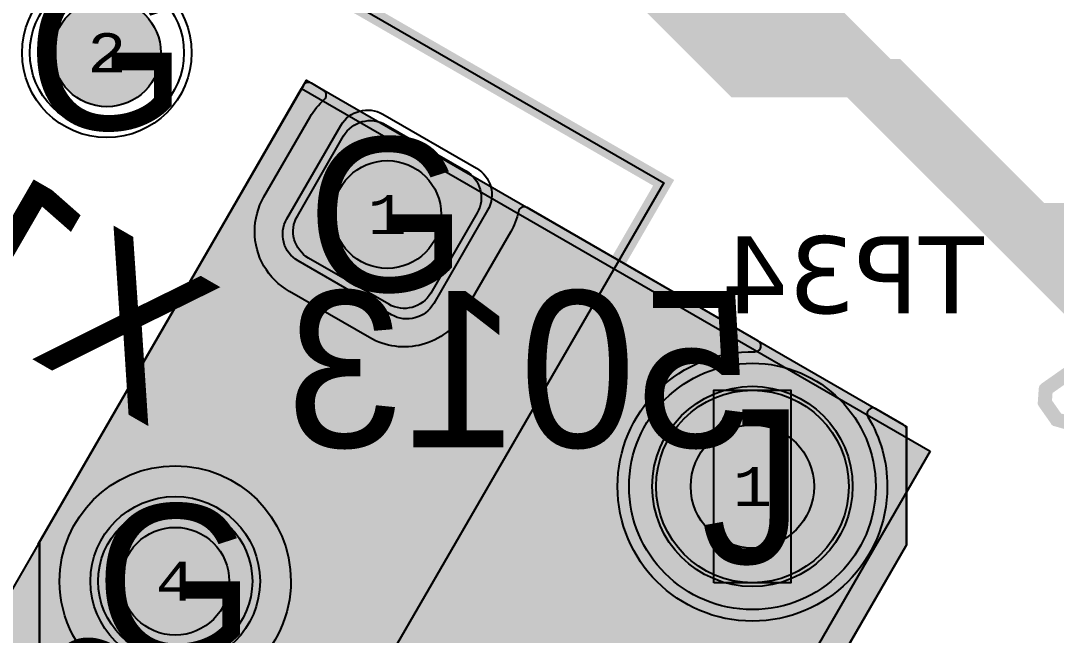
# Model space of a CAD drawing. Extents: x -98 to 119, y -207 to 98.
# Drawn here: x 28.76 to 42.19, y 39.07 to 47.05 of the extents above; entities that cross this region are included whole.
import ezdxf
from ezdxf.enums import TextEntityAlignment as Align

# ---------------------------------------------------------------- set-up
doc = ezdxf.new("R2010")
doc.units = 0
doc.header["$MEASUREMENT"] = 0
for name, color, linetype in [('ASSEMBLY_OUTLINES_BTM', 191, 'CONTINUOUS'), ('ASSEMBLY_PART_NUMBERS_BTM', 191, 'CONTINUOUS'), ('ASSEMBLY_PART_NUMBERS_TOP', 102, 'CONTINUOUS'), ('ASSEMBLY_REF_DES_BTM', 191, 'CONTINUOUS'), ('BOARD_OUTLINE', 10, 'CONTINUOUS'), ('DRILL_DRAWING', 21, 'CONTINUOUS'), ('GENERATED_SILKSCREEN_BTM', 255, 'CONTINUOUS'), ('MANUFACTURING_OUTLINES', 10, 'CONTINUOUS'), ('PART_HOLES_LAYER_BOTTOM', 30, 'CONTINUOUS'), ('PART_HOLES_LAYER_TOP', 30, 'CONTINUOUS'), ('PART_PADS_LAYER_BOTTOM', 230, 'CONTINUOUS'), ('PART_PADS_LAYER_TOP', 150, 'CONTINUOUS'), ('PIN_NUMBERS_BTM', 8, 'CONTINUOUS'), ('PIN_NUMBERS_TOP', 8, 'CONTINUOUS'), ('PLACEMENT_OUTLINES_BTM', 222, 'CONTINUOUS'), ('PLANE_DATA_LAYER_BOTTOM', 230, 'CONTINUOUS'), ('PLANE_DATA_LAYER_TOP', 150, 'CONTINUOUS'), ('PLANE_SHAPES_LAYER_BOTTOM', 230, 'CONTINUOUS'), ('PLANE_SHAPES_LAYER_TOP', 150, 'CONTINUOUS'), ('ROUTE_BORDER', 151, 'CONTINUOUS'), ('SILKSCREEN_OUTLINES_BTM', 211, 'CONTINUOUS'), ('SOLDERMASK_PADS_BTM', 12, 'CONTINUOUS'), ('SOLDERMASK_PADS_TOP', 180, 'CONTINUOUS'), ('TRACES_LAYER_BOTTOM', 230, 'CONTINUOUS'), ('TRACES_LAYER_TOP', 150, 'CONTINUOUS')]:
    doc.layers.add(name, color=color, linetype=linetype)
doc.styles.add('COURIER_NEW', font='COUR.TTF')
doc.styles.add('VERDANA', font='verdana.TTF')
doc.styles.add('VERIBEST_GERBER_0', font='txt')

msp = doc.modelspace()

# ---------------------------------------------------------------- hatches: boundary and pattern name
at = {"layer": 'PART_HOLES_LAYER_BOTTOM'}
h = msp.add_hatch(color=256, dxfattribs=at)
edge = h.paths.add_edge_path()
edge.add_arc((29.875001, 46.63157), 0.7, 0, 360)
h = msp.add_hatch(color=256, dxfattribs=at)
edge = h.paths.add_edge_path()
edge.add_arc((33.512308, 44.53157), 0.7, 0, 360)
h = msp.add_hatch(color=256, dxfattribs=at)
edge = h.paths.add_edge_path()
edge.add_arc((38.25, 41), 0.8, 0, 360)
h = msp.add_hatch(color=256, dxfattribs=at)
edge = h.paths.add_edge_path()
edge.add_arc((30.762308, 39.76843), 0.7, 0, 360)
at = {"layer": 'PART_HOLES_LAYER_TOP'}
h = msp.add_hatch(color=256, dxfattribs=at)
edge = h.paths.add_edge_path()
edge.add_arc((29.875001, 46.63157), 0.7, 0, 360)
h = msp.add_hatch(color=256, dxfattribs=at)
edge = h.paths.add_edge_path()
edge.add_arc((33.512308, 44.53157), 0.7, 0, 360)
h = msp.add_hatch(color=256, dxfattribs=at)
edge = h.paths.add_edge_path()
edge.add_arc((38.25, 41), 0.8, 0, 360)
h = msp.add_hatch(color=256, dxfattribs=at)
edge = h.paths.add_edge_path()
edge.add_arc((30.762308, 39.76843), 0.7, 0, 360)
at = {"layer": 'PLANE_DATA_LAYER_BOTTOM'}
h = msp.add_hatch(color=256, dxfattribs=at)
h.paths.add_polyline_path([(-96.5, 0, -1), (96.5, 0, -1)], flags=0)
h.paths.add_polyline_path([(92.251979, -7.43598, 0.726988162), (92.479659, -3.637852, -0.308609791), (92.431259, -3.566904, -0.009635255), (92.431316, -3.563968, 0.009635011), (92.5, -0.000006), (92.5, 0.000001, 0.053325255), (90.407665, 19.562826, -0.053326925), (90.405941, 19.578942), (90.405941, 19.578943, -0.238217909), (90.436919, 19.640273, 0.661755037), (89.584154, 23.221888, -0.295297583), (89.523137, 23.277841, 0.022401018), (87.08146, 31.194059, -0.086206302), (87.076996, 31.219756), (87.076996, 31.219757, -0.210183909), (87.101696, 31.275919, 0.679382507), (85.774921, 34.749845, -0.301864993), (85.705267, 34.797373, 0.047915829), (77.514669, 50.475005, -0.145307444), (77.502324, 50.516585, -0.123988701), (77.511414, 50.552678, 0.606608991), (75.516892, 53.486368, -0.274238992), (75.44586, 53.517962, 0.021523084), (70.565432, 59.806101, -0.177595235), (70.547363, 59.855368), (70.547363, 59.855369, -0.111833303), (70.5548, 59.888203, 0.661755452), (68.116894, 62.64715, -0.295297373), (68.036725, 62.667806, 0.05833458), (51.722715, 76.687749, -0.249337829), (51.689123, 76.750923), (51.689123, 76.750924, -0.060759886), (51.691357, 76.76924, 0.714966399), (48.509213, 78.818582, -0.314871124), (48.42205, 78.81342, 0.022806677), (41.042088, 82.896302, -0.285136953), (40.999698, 82.964591), (40.999698, 82.964596, -0.004247023), (40.999709, 82.965891, 0.647046608), (37.697353, 84.5176, -0.289754858), (37.616734, 84.505806, 0.052943541), (19.031563, 90.52099, -0.30833592), (18.972104, 90.582877, 0.696982245), (15.284156, 91.27756, -0.308339612), (15.206255, 91.241547, 0.022370691), (6.993138, 92.235275, -0.315204372), (6.925536, 92.290658, 0.715888063), (3.14462, 92.496703, -0.315205261), (3.0714, 92.448994, 0.063468058), (-20.215283, 90.264015, -0.320142253), (-20.296827, 90.298428, 0.72963938), (-23.995319, 89.386755, -0.320144031), (-24.051528, 89.318386, 0.018663537), (-30.645576, 87.275991, -0.309865735), (-30.72878, 87.298418, 0.701170836), (-34.249879, 85.978007, -0.002752694), (-34.249874, 85.977168, -0.30685575), (-34.29782, 85.9064, 0.04916641), (-50.410548, 77.556603, -0.32354836), (-50.499711, 77.561018, 0.739212756), (-53.660594, 75.408706, -0.075169868), (-53.657188, 75.386179), (-53.657188, 75.386178, -0.242479425), (-53.68916, 75.324127, 0.019967737), (-59.527063, 70.80098, -0.298487087), (-59.610009, 70.791065, 0.556724412), (-62.5, 69), (-62.5, 68.999999, 0.082708518), (-62.392031, 68.351756, -0.298487573), (-62.412702, 68.270818, 0.067186589), (-78.279974, 49.27977, -0.277817809), (-78.350169, 49.24438, 0.436350868), (-80.5, 47.25), (-80.5, 47.249999, 0.141466326), (-80.192238, 46.184011, -0.141465884), (-80.180512, 46.143397), (-80.180512, 46.143396, -0.131190735), (-80.190652, 46.105416, 0.019294819), (-83.506407, 39.786053, -0.312206796), (-83.581614, 39.742899, 0.439123468), (-85.75, 37.75, 0.204829615), (-85.131688, 36.303992, -0.204830708), (-85.10813, 36.248899), (-85.10813, 36.248898, -0.100919006), (-85.114214, 36.219062, 0.048097759), (-90.466303, 19.289839, -0.314870423), (-90.530154, 19.230281, 0.714965653), (-91.24073, 15.512631, -0.269378312), (-91.202277, 15.446437), (-91.202277, 15.446436, -0.041929831), (-91.203345, 15.433723, 0.018841331), (-92.106444, 8.523669, -0.32827121), (-92.166453, 8.456161, 0.354028014), (-93.75, 6.5), (-93.75, 6.499999, 0.314708299), (-92.438077, 4.622088, -0.31470689), (-92.388093, 4.55054), (-92.388093, 4.550537, -0.012285748), (-92.388185, 4.546794, 0.012294179), (-92.5, 0.00001), (-92.5, -0.000004, 0.052933393), (-90.438132, -19.421494, -0.329408644), (-90.475468, -19.504015, 0.27173254), (-91.5, -21.25, 0.401597711), (-89.586502, -23.248128, -0.329404507), (-89.516056, -23.305059, 0.021307354), (-87.207653, -30.839509, -0.322177334), (-87.232533, -30.924924, 0.230665932), (-88, -32.499999), (-88, -32.5, 0.431495031), (-85.882787, -34.496562, -0.3221788), (-85.807634, -34.544174, 0.048016175), (-77.643233, -50.277018, -0.303878783), (-77.644537, -50.3618, 0.152518996), (-78, -51.499999), (-78, -51.5, 0.481982915), (-75.552374, -53.449264, -0.303883418), (-75.473145, -53.479475, 0.021991255), (-70.483925, -59.90214, -0.318621499), (-70.47622, -59.989968, 0.725399056), (-67.952631, -62.834176, -0.318624212), (-67.866344, -62.852281, 0.062392529), (-50.265124, -77.650932, -0.254356234), (-50.230332, -77.714899), (-50.230332, -77.7149, -0.034453173), (-50.231054, -77.725364, 0.034451935), (-50.25, -78), (-50.25, -78.000001, 0.603308224), (-47.119729, -79.649997, -0.291362646), (-47.037917, -79.64725, 0.02294124), (-39.54278, -83.621879, -0.290012797), (-39.499155, -83.690765), (-39.499155, -83.690766, -0.007130353), (-39.499186, -83.692939, 0.007132964), (-39.5, -83.749994), (-39.5, -83.75, 0.658082965), (-36.126004, -85.203319, -0.297762979), (-36.043963, -85.188513, 0.049016344), (-18.771876, -90.575199, -0.301861306), (-18.712566, -90.635139, 0.679381768), (-15.056336, -91.31372, -0.301864385), (-14.979467, -91.279054, 0.021749122), (-6.993138, -92.235275, -0.315204372), (-6.925536, -92.290658, 0.715888063), (-3.14462, -92.496703, -0.315205261), (-3.0714, -92.448994, 0.06250827), (19.869968, -90.340657, -0.345566403), (19.954737, -90.381493, 0.794356815), (23.75, -89.500001), (23.75, -89.499973, 0.005086864), (23.749586, -89.459281, -0.345588489), (23.806159, -89.384097, 0.021469451), (31.383958, -87.013201, -0.314446926), (31.468175, -87.035889, 0.700130836), (35, -85.75), (35, -85.749988, 0.009099261), (34.998675, -85.677212, -0.009057228), (34.998625, -85.674452), (34.998625, -85.674439, -0.304472205), (35.045955, -85.60392, 0.047985464), (50.721249, -77.353765, -0.31444166), (50.808431, -77.356288, 0.616218308), (54, -75.75), (54, -75.749999, 0.067758174), (53.927211, -75.215343, -0.067753523), (53.924438, -75.194974), (53.924438, -75.194973, -0.241537288), (53.95619, -75.13308, 0.022365821), (60.452055, -70.01285, -0.313111549), (60.538488, -70.003709, 0.710095351), (63.344013, -67.475653, -0.099717589), (63.33807, -67.446151), (63.33807, -67.44615, -0.206928064), (63.362073, -67.390635, 0.058205552), (77.187807, -50.973449, -0.317486674), (77.269693, -50.94147, 0.722224143), (79.294241, -47.729048, -0.173873661), (79.276877, -47.680625, -0.136094565), (79.287761, -47.641379, 0.020523482), (82.926938, -40.980152, -0.353003204), (83.013777, -40.939997, 0.48811211), (85.5, -39), (85.5, -38.999999, 0.240073604), (84.675602, -37.381988, -0.240072951), (84.644192, -37.320342), (84.644192, -37.320341, -0.104105615), (84.650658, -37.289623, 0.050546739), (90.411157, -19.546683, -0.32146983), (90.476988, -19.487077, 0.38127918), (92.25, -17.5, 0.275143701), (91.203224, -15.741772, -0.275142487), (91.163342, -15.674784), (91.163342, -15.674783, -0.042554947), (91.164442, -15.661882, 0.022235783), (92.195155, -7.50356, -0.319196338)], flags=0)
h = msp.add_hatch(color=256, dxfattribs=at)
h.paths.add_polyline_path([(39.441261, 39.523576), (38.439283, 37.7881, -0.267948954), (38.373292, 37.75), (30.313683, 37.75, -0.131652724), (30.275583, 37.760209), (28.295255, 38.903552, -0.414213562), (28.267364, 39.007643), (29.262308, 40.730937), (32.362398, 46.100451, -0.414213562), (32.466489, 46.128342), (32.592356, 46.055673, -0.267948954), (32.630456, 45.989682), (32.630456, 45.989681, -0.180145381), (32.611897, 45.939842, 0.047447828), (32.513133, 45.800948, -0.000076521), (32.513121, 45.800928), (31.913419, 44.762212, -0.000074887), (31.913408, 44.762192, 0.414303054), (32.242693, 43.532532), (33.281922, 42.932533, 0.414303097), (34.511483, 43.262192, -0.000076521), (34.511495, 43.262212), (35.111197, 44.300928, -0.000074887), (35.111208, 44.300948, 0.047447797), (35.182112, 44.455927, -0.470826207), (35.292195, 44.49692), (38.09028, 42.881445, -0.725086798), (38.060434, 42.739702, 0.382769669), (36.5, 41), (36.5, 40.999999, 0.625098654), (39.328317, 39.621691, -0.824615319)], flags=0)
h.paths.add_polyline_path([(29.262308, 39.76843, -1), (32.262308, 39.76843, -1)], flags=0)
for points in [[(32.692692, 44.311953), (31.749757, 44.059294)], [(33.731923, 43.711954), (33.984583, 42.769018)], [(38.25, 41), (37.510043, 42.669572)], [(30.762308, 39.76843), (30.354357, 41.290922)], [(38.25, 41), (36.536245, 40.369087)], [(38.25, 41), (38.769249, 39.249175)], [(30.762308, 39.76843), (32.2848, 40.176381)], [(30.762308, 39.76843), (29.239816, 39.360479)], [(30.762308, 39.76843), (31.170259, 38.245938)]]:
    msp.add_hatch(color=256, dxfattribs=at).paths.add_polyline_path(points, is_closed=False, flags=0)
at = {"layer": 'PLANE_DATA_LAYER_TOP'}
msp.add_hatch(color=256, dxfattribs=at).paths.add_polyline_path([(40.25, 41.734872, 0.267948954), (40.2119, 41.800863), (39.852301, 42.008477, 0.577350566), (39.738001, 41.942486, 0.136406334), (39.748933, 41.90316, -0.136407092), (40, 41, -1), (36.5, 41, -0.419696106), (38.282693, 42.749694, 0.419698003), (38.360317, 42.825881, 0.267948954), (38.322217, 42.891872), (35.326411, 44.621502, 0.511929997), (35.213657, 44.570785, -0.080697392), (35.111208, 44.300948, 0.000074887), (35.111197, 44.300928), (34.511495, 43.262212, 0.000076521), (34.511483, 43.262192, -0.414303097), (33.281922, 42.932533), (32.242693, 43.532532, -0.267949213), (31.792693, 44.311955, -0.131729904), (31.913408, 44.762192, 0.000074887), (31.913419, 44.762212), (32.513121, 45.800928, 0.000076521), (32.513133, 45.800948, -0.080697331), (32.695594, 46.02459, 0.214551531), (32.72124, 46.081605, 0.267948954), (32.68314, 46.147596), (32.528989, 46.236595, 0.414213562), (32.424898, 46.208704), (29.009987, 40.293903, 0.131652724), (28.999778, 40.255803, 0.019089104), (29, 40.249991), (29, 38.5762, 0.414213562), (29.0762, 38.5), (29.385, 38.5, -0.289578434), (29.701166, 38.30013, 0.632171985), (29.838834, 38.30013, -0.100198267), (29.922114, 38.411274, 0.213865918), (29.947611, 38.468157), (29.947611, 38.468158, 0.247392072), (29.914481, 38.531018, -0.24739423), (29.262308, 39.76843, -1), (32.262308, 39.76843, -0.217795053), (31.74348, 38.633837, 0.217793121), (31.717124, 38.5762, 0.414213562), (31.793324, 38.5), (31.925, 38.5, -0.289578434), (32.241166, 38.30013, 0.632171985), (32.378834, 38.30013, -0.289578434), (32.695, 38.5), (33.195, 38.5, -0.414213562), (33.545, 38.15), (33.545, 35.85, -0.414213562), (33.195, 35.5), (32.695, 35.5, -0.289578434), (32.378834, 35.69987, 0.632171985), (32.241166, 35.69987, -0.289578434), (31.925, 35.5), (31.425, 35.5, -0.289578434), (31.108834, 35.69987, 0.632171985), (30.971166, 35.69987, -0.289578434), (30.655, 35.5), (30.155, 35.5, -0.289578434), (29.838834, 35.69987, 0.632171985), (29.701166, 35.69987, -0.289578434), (29.385, 35.5), (29.0762, 35.5, 0.414213562), (29, 35.4238), (29, 35.3262, 0.414213562), (29.0762, 35.25), (33.718439, 35.25, 0.198913366), (33.772321, 35.272318), (37.249998, 38.749998, -0.207684346), (37.250004, 38.75), (39.344979, 38.75, 0.267948954), (39.41097, 38.7881), (40.239791, 40.223662, 0.131652724), (40.25, 40.261762)], flags=0)
for points in [[(34.331923, 44.751185), (35.22662, 44.360694)], [(32.692692, 44.311953), (31.749757, 44.059294)], [(33.731923, 43.711954), (33.984583, 42.769018)], [(38.25, 41), (37.06296, 42.387784)], [(30.762308, 39.76843), (29.790689, 41.009543)], [(38.25, 41), (36.862216, 39.81296)], [(38.25, 41), (39.43704, 39.612216)], [(30.762308, 39.76843), (31.876402, 40.883419)], [(30.762308, 39.76843), (29.494092, 38.832463)], [(30.762308, 39.76843), (32.031292, 38.833504)]]:
    msp.add_hatch(color=256, dxfattribs=at).paths.add_polyline_path(points, is_closed=False, flags=0)
at = {"layer": 'PLANE_SHAPES_LAYER_BOTTOM'}
h = msp.add_hatch(color=256, dxfattribs=at)
h.paths.add_polyline_path([(-96.5, 0, -1), (96.5, 0, -1)], flags=0)
h.paths.add_polyline_path([(-92.5, 0, -1), (92.5, 0, -1)], flags=0)
msp.add_hatch(color=256, dxfattribs=at).paths.add_polyline_path([(40.557515, 41.456986), (38.417286, 37.75), (30.293266, 37.75), (28.229264, 38.941652), (32.400498, 46.166442)], flags=0)
at = {"layer": 'PLANE_SHAPES_LAYER_TOP'}
h = msp.add_hatch(color=256, dxfattribs=at)
h.paths.add_polyline_path([(-96.31345, 0, -1), (96.81345, 0, -1)], flags=0)
h.paths.add_polyline_path([(-92.25, 0, -1), (92.75, 0, -1)], flags=0)
msp.add_hatch(color=256, dxfattribs=at).paths.add_polyline_path([(40.25, 40.241342), (39.388973, 38.75), (33.75, 38.75), (33.75, 35.25), (29, 35.25), (29, 40.25), (28.984639, 40.25), (32.462998, 46.274695), (40.25, 41.778866)], flags=0)

# ---------------------------------------------------------------- linework, layer by layer
at = {"layer": 'ASSEMBLY_OUTLINES_BTM', "const_width": 0.2}
msp.add_lwpolyline([(32.198781, 36.456476), (19.901221, 43.556476), (24.801221, 52.043524), (37.098781, 44.943524)], close=True, dxfattribs=at)
at = {"layer": 'ASSEMBLY_OUTLINES_BTM'}
msp.add_lwpolyline([(37.75, 39.75), (37.75, 42.25), (38.75, 42.25), (38.75, 39.75)], close=True, dxfattribs=at)
msp.add_circle((38.25, 41), 1.6, dxfattribs=at)
at = {"layer": 'BOARD_OUTLINE', "const_width": 0.1}
msp.add_lwpolyline([(-97.5, 0, -1), (97.5, 0, -1)], format="xyb", close=True, dxfattribs=at)
at = {"layer": 'GENERATED_SILKSCREEN_BTM', "const_width": 0.15}
msp.add_lwpolyline([(32.198781, 36.456476), (19.901221, 43.556476), (24.801221, 52.043524), (37.098781, 44.943524)], close=True, dxfattribs=at)
msp.add_lwpolyline([(36.65, 41, -1), (39.85, 41, -1)], format="xyb", close=True, dxfattribs=at)
for points in [[(42.495587, 42.591122), (42.046787, 42.275922), (42.045187, 42.274322), (42.041187, 42.270322), (42.040387, 42.267922), (42.039587, 42.263922), (42.027587, 42.090322), (42.027587, 42.086322), (42.027587, 42.085522), (42.028387, 42.083922), (42.029187, 42.082322), (42.029987, 42.079922), (42.185187, 41.859122), (42.185987, 41.857522), (42.187587, 41.856722), (42.189987, 41.854322), (42.193187, 41.853522)], [(42.370787, 41.836722), (42.209187, 41.882322), (42.060387, 42.094322), (42.071587, 42.254322), (42.306787, 42.419122)], [(42.193187, 41.853522), (42.360387, 41.805522)]]:
    msp.add_lwpolyline(points, dxfattribs=at)
at = {"layer": 'MANUFACTURING_OUTLINES'}
msp.add_circle((0, 0), 97.575405, dxfattribs=at)
at = {"layer": 'PART_HOLES_LAYER_BOTTOM'}
for centre, radius in [((29.875001, 46.63157), 0.7), ((33.512308, 44.53157), 0.7), ((38.25, 41), 0.8), ((30.762308, 39.76843), 0.7)]:
    msp.add_circle(centre, radius, dxfattribs=at)
at = {"layer": 'PART_HOLES_LAYER_TOP'}
for centre, radius in [((29.875001, 46.63157), 0.7), ((33.512308, 44.53157), 0.7), ((38.25, 41), 0.8), ((30.762308, 39.76843), 0.7)]:
    msp.add_circle(centre, radius, dxfattribs=at)
at = {"layer": 'PART_PADS_LAYER_BOTTOM'}
msp.add_lwpolyline([(34.078333, 43.511955, -0.414213562), (33.531923, 43.365545), (32.492693, 43.965545, -0.414213562), (32.346283, 44.511955), (32.946283, 45.551185, -0.414213562), (33.492693, 45.697595), (34.531923, 45.097595, -0.414213562), (34.678333, 44.551185)], format="xyb", close=True, dxfattribs=at)
for centre, radius in [((29.875001, 46.63157), 1), ((38.25, 41), 1.25), ((30.762308, 39.76843), 1)]:
    msp.add_circle(centre, radius, dxfattribs=at)
at = {"layer": 'PART_PADS_LAYER_TOP'}
msp.add_lwpolyline([(34.078333, 43.511955, -0.414213562), (33.531923, 43.365545), (32.492693, 43.965545, -0.414213562), (32.346283, 44.511955), (32.946283, 45.551185, -0.414213562), (33.492693, 45.697595), (34.531923, 45.097595, -0.414213562), (34.678333, 44.551185)], format="xyb", close=True, dxfattribs=at)
for centre, radius in [((29.875001, 46.63157), 1), ((38.25, 41), 1.25), ((30.762308, 39.76843), 1)]:
    msp.add_circle(centre, radius, dxfattribs=at)
at = {"layer": 'PLACEMENT_OUTLINES_BTM'}
msp.add_lwpolyline([(32.198781, 36.456476), (19.901221, 43.556476), (24.801221, 52.043524), (37.098781, 44.943524)], close=True, dxfattribs=at)
msp.add_circle((38.25, 41), 1.6, dxfattribs=at)
at = {"layer": 'PLANE_DATA_LAYER_BOTTOM', "const_width": 0.5}
for points in [[(32.692692, 44.311953), (31.749757, 44.059294)], [(33.731923, 43.711954), (33.984583, 42.769018)], [(38.25, 41), (37.510043, 42.669572)], [(30.762308, 39.76843), (30.354357, 41.290922)], [(38.25, 41), (36.536245, 40.369087)], [(38.25, 41), (38.769249, 39.249175)], [(30.762308, 39.76843), (32.2848, 40.176381)], [(30.762308, 39.76843), (29.239816, 39.360479)], [(30.762308, 39.76843), (31.170259, 38.245938)]]:
    msp.add_lwpolyline(points, dxfattribs=at)
at = {"layer": 'PLANE_DATA_LAYER_TOP'}
for points in [[(39.41097, 38.7881), (40.239791, 40.223662, 0.131652724), (40.25, 40.261762), (40.25, 41.734872, 0.267948954), (40.2119, 41.800863), (39.852301, 42.008477, 0.577350566), (39.738001, 41.942486, 0.136406334), (39.748933, 41.90316, -0.136407092), (40, 41, -1), (36.5, 41, -0.419696106), (38.282693, 42.749694, 0.419698003), (38.360317, 42.825881, 0.267948954), (38.322217, 42.891872), (35.326411, 44.621502, 0.511929997), (35.213657, 44.570785, -0.080697392), (35.111208, 44.300948, 0.000074887), (35.111197, 44.300928), (34.511495, 43.262212, 0.000076521), (34.511483, 43.262192, -0.414303097), (33.281922, 42.932533), (32.242693, 43.532532, -0.267949213), (31.792693, 44.311955, -0.131729904), (31.913408, 44.762192, 0.000074887), (31.913419, 44.762212), (32.513121, 45.800928, 0.000076521), (32.513133, 45.800948, -0.080697331), (32.695594, 46.02459, 0.214551531), (32.72124, 46.081605, 0.267948954), (32.68314, 46.147596), (32.528989, 46.236595, 0.414213562), (32.424898, 46.208704), (29.009987, 40.293903, 0.131652724), (28.999778, 40.255803, 0.019089103), (29, 40.249991), (29, 38.5762, 0.414213562)], [(29.914481, 38.531018, -0.24739423), (29.262308, 39.76843, -1), (32.262308, 39.76843, -0.217795053), (31.74348, 38.633837, 0.217793121)]]:
    msp.add_lwpolyline(points, format="xyb", dxfattribs=at)
at = {"layer": 'PLANE_DATA_LAYER_TOP', "const_width": 0.5}
for points in [[(34.331923, 44.751185), (35.22662, 44.360694)], [(32.692692, 44.311953), (31.749757, 44.059294)], [(33.731923, 43.711954), (33.984583, 42.769018)], [(38.25, 41), (37.06296, 42.387784)], [(30.762308, 39.76843), (29.790689, 41.009543)], [(38.25, 41), (36.862216, 39.81296)], [(38.25, 41), (39.43704, 39.612216)], [(30.762308, 39.76843), (31.876402, 40.883419)], [(30.762308, 39.76843), (29.494092, 38.832463)], [(30.762308, 39.76843), (32.031292, 38.833504)]]:
    msp.add_lwpolyline(points, dxfattribs=at)
at = {"layer": 'PLANE_SHAPES_LAYER_BOTTOM'}
msp.add_lwpolyline([(40.557515, 41.456986), (38.417286, 37.75), (30.293266, 37.75), (28.229264, 38.941652), (32.400498, 46.166442)], close=True, dxfattribs=at)
at = {"layer": 'PLANE_SHAPES_LAYER_TOP'}
msp.add_lwpolyline([(40.25, 40.241342), (39.388973, 38.75), (33.75, 38.75), (33.75, 35.25), (29, 35.25), (29, 40.25), (28.984639, 40.25), (32.462998, 46.274695), (40.25, 41.778866)], close=True, dxfattribs=at)
at = {"layer": 'ROUTE_BORDER'}
msp.add_circle((0, 0), 96.5, dxfattribs=at)
at = {"layer": 'SILKSCREEN_OUTLINES_BTM'}
msp.add_lwpolyline([(32.198781, 36.456476), (19.901221, 43.556476), (24.801221, 52.043524), (37.098781, 44.943524)], close=True, dxfattribs=at)
msp.add_circle((38.25, 41), 1.6, dxfattribs=at)
at = {"layer": 'SOLDERMASK_PADS_BTM'}
msp.add_lwpolyline([(34.114936, 43.375352, -0.414213562), (33.568526, 43.228942), (32.35609, 43.928942, -0.414213562), (32.20968, 44.475352), (32.90968, 45.687788, -0.414213562), (33.45609, 45.834198), (34.668526, 45.134198, -0.414213562), (34.814936, 44.587788)], format="xyb", close=True, dxfattribs=at)
for centre, radius in [((29.875001, 46.63157), 1.1), ((38.25, 41), 1.3), ((30.762308, 39.76843), 1.1)]:
    msp.add_circle(centre, radius, dxfattribs=at)
at = {"layer": 'SOLDERMASK_PADS_TOP'}
msp.add_lwpolyline([(34.114936, 43.375352, -0.414213562), (33.568526, 43.228942), (32.35609, 43.928942, -0.414213562), (32.20968, 44.475352), (32.90968, 45.687788, -0.414213562), (33.45609, 45.834198), (34.668526, 45.134198, -0.414213562), (34.814936, 44.587788)], format="xyb", close=True, dxfattribs=at)
for centre, radius in [((29.875001, 46.63157), 1.1), ((38.25, 41), 1.3), ((30.762308, 39.76843), 1.1)]:
    msp.add_circle(centre, radius, dxfattribs=at)
at = {"layer": 'TRACES_LAYER_BOTTOM', "const_width": 0.5}
msp.add_lwpolyline([(44.4, 43.9), (43.869669, 44.430331), (41.933561, 44.430331), (40.062359, 46.301533), (38.084995, 46.301533), (28.55969, 55.826838)], dxfattribs=at)
at = {"layer": 'TRACES_LAYER_TOP', "const_width": 0.75}
msp.add_lwpolyline([(33.863843, 52.956874), (35.101908, 51.718809), (35.101908, 49.788443), (38.019351, 46.871), (39.192767, 46.871), (45.552764, 40.511003), (45.552764, 39.520064), (51.397602, 33.675226), (51.397602, 25.847602), (50.45, 24.9), (50.45, 24.15)], dxfattribs=at)

# ---------------------------------------------------------------- texts
at = {"layer": 'ASSEMBLY_PART_NUMBERS_BTM', "style": 'VERIBEST_GERBER_0', "text_generation_flag": 2}
msp.add_text('5013', height=2.032, dxfattribs=at).set_placement((38.25, 43.54), align=Align.TOP_LEFT)
at = {"layer": 'ASSEMBLY_PART_NUMBERS_TOP', "style": 'VERIBEST_GERBER_0'}
for p in [(9.7015, 47.105048), (7.701499, 42.605046)]:
    msp.add_text('CRM2512-FX-R100ELF', height=2.032, rotation=338, dxfattribs=at).set_placement(p, align=Align.TOP_LEFT)
at = {"layer": 'ASSEMBLY_REF_DES_BTM', "style": 'VERDANA', "text_generation_flag": 2}
msp.add_text('X19', height=2.03, rotation=330, dxfattribs=at).set_placement((31.499999, 43.5), align=Align.TOP_LEFT)
msp.add_text('TP34', height=1, dxfattribs=at).set_placement((41.25, 44.25), align=Align.TOP_LEFT)
at = {"layer": 'DRILL_DRAWING', "style": 'VERIBEST_GERBER_0'}
for s, p in [('G', (29.875001, 46.63157)), ('G', (33.512308, 44.53157)), ('J', (38.25, 41)), ('G', (30.762308, 39.76843))]:
    msp.add_text(s, height=2, dxfattribs=at).set_placement(p, align=Align.MIDDLE_CENTER)
at = {"layer": 'PIN_NUMBERS_BTM', "style": 'COURIER_NEW'}
for s, p in [('2', (29.875001, 46.63157)), ('1', (33.512308, 44.53157)), ('1', (38.25, 41)), ('4', (30.762308, 39.76843))]:
    msp.add_text(s, height=0.508, dxfattribs=at).set_placement(p, align=Align.MIDDLE_CENTER)
at = {"layer": 'PIN_NUMBERS_TOP', "style": 'COURIER_NEW'}
for s, p in [('2', (29.875001, 46.63157)), ('1', (33.512308, 44.53157)), ('1', (38.25, 41)), ('4', (30.762308, 39.76843))]:
    msp.add_text(s, height=0.508, dxfattribs=at).set_placement(p, align=Align.MIDDLE_CENTER)

doc.saveas('drawing.dxf')
